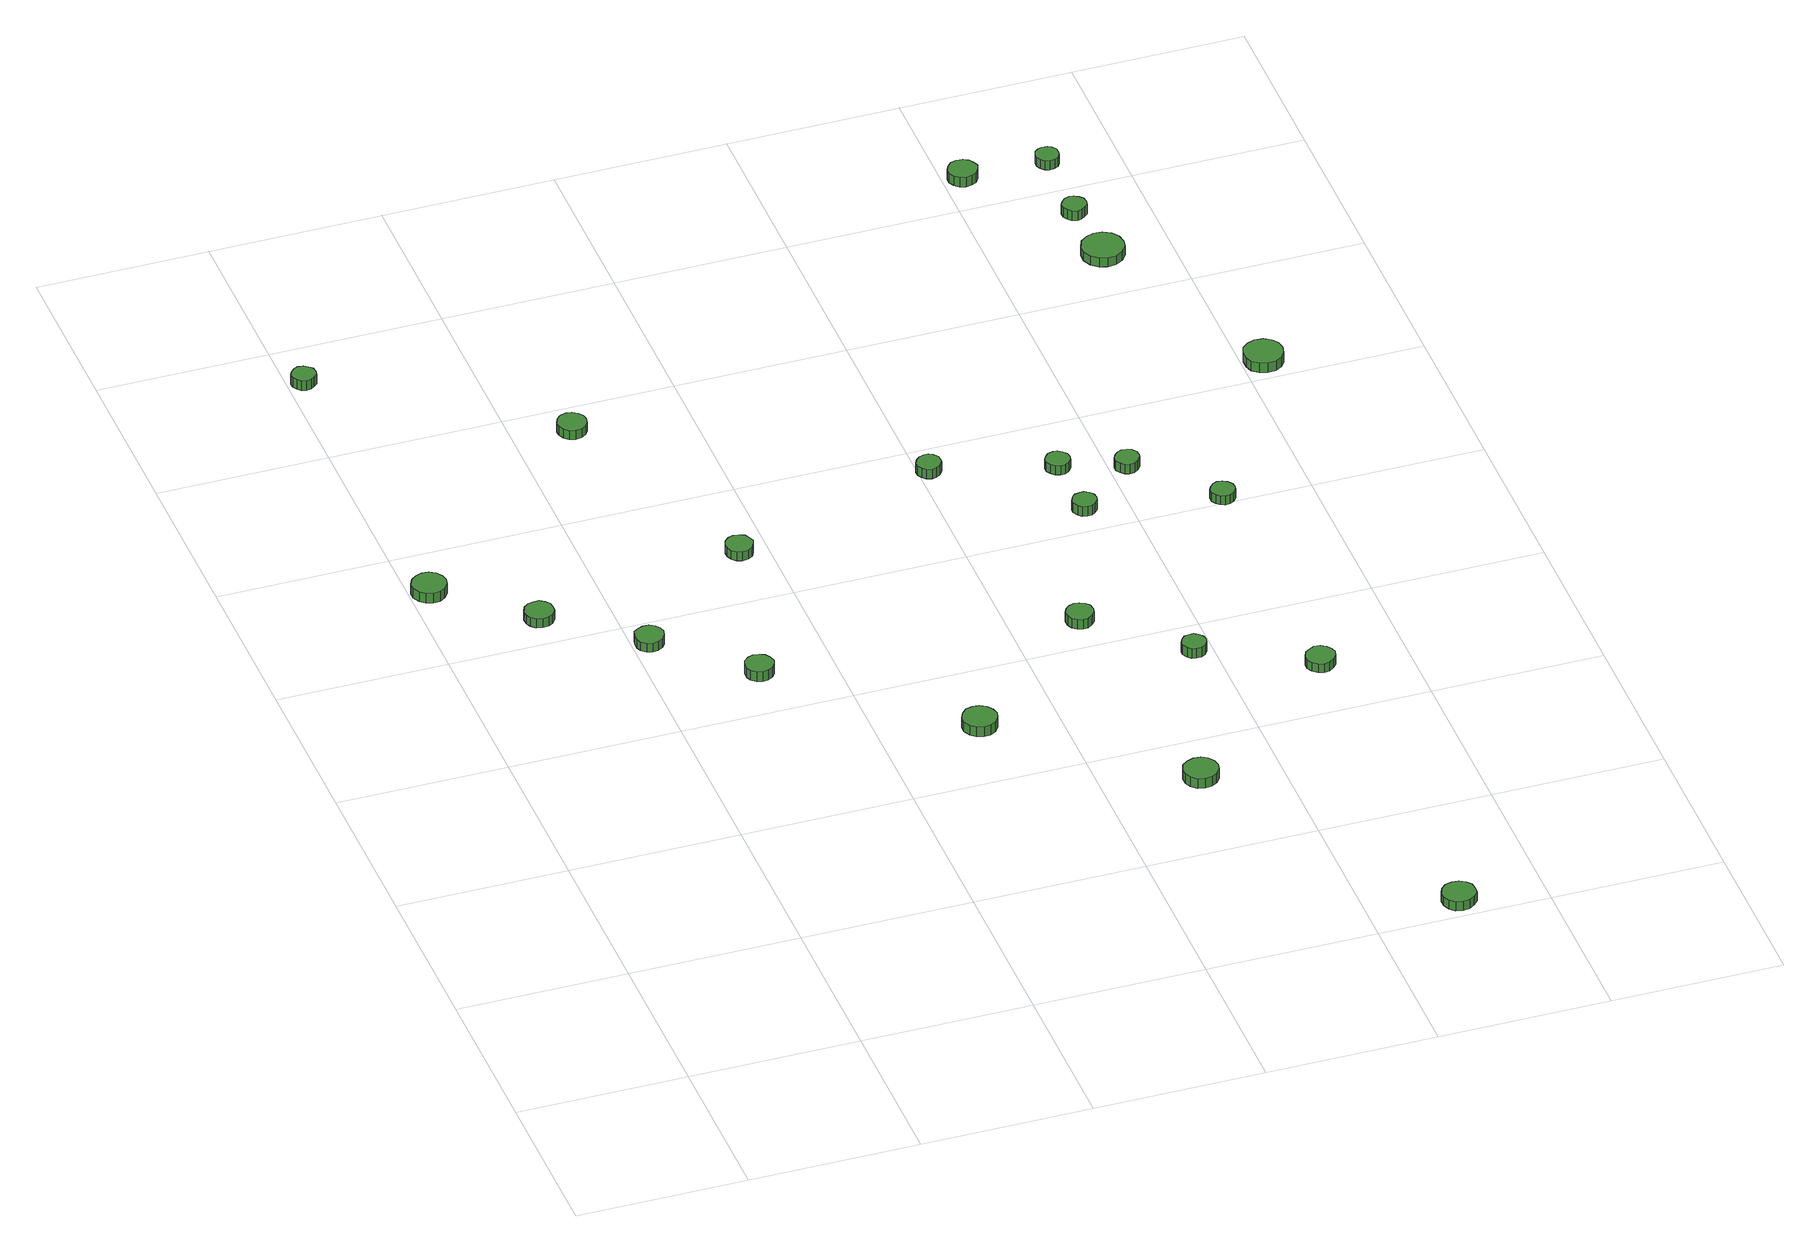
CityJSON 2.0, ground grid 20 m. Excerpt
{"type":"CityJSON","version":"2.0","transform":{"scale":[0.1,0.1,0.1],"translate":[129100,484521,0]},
"CityObjects":{
"tree1":{"type":"SolitaryVegetationObject","attributes":{"function":"something"},"geometry":[{"type":"MultiSurface","lod":"1","boundaries":[[[0,1,2,3,4,5,6,7,8,9,10,11,12,13,14]],[[15,16,17,18,19,20,21,22,23,24,25,26,27,28,29]],[[0,29,28,1]],[[1,28,27,2]],[[2,27,26,3]],[[3,26,25,4]],[[4,25,24,5]],[[5,24,23,6]],[[6,23,22,7]],[[7,22,21,8]],[[8,21,20,9]],[[9,20,19,10]],[[10,19,18,11]],[[11,18,17,12]],[[12,17,16,13]],[[13,16,15,14]],[[14,15,29,0]]]}]},
"tree2":{"type":"SolitaryVegetationObject","attributes":{"function":"something"},"geometry":[{"type":"MultiSurface","lod":"1","boundaries":[[[30,31,32,33,34,35,36,37,38,39,40,41,42,43,44]],[[45,46,47,48,49,50,51,52,53,54,55,56,57,58,59]],[[30,59,58,31]],[[31,58,57,32]],[[32,57,56,33]],[[33,56,55,34]],[[34,55,54,35]],[[35,54,53,36]],[[36,53,52,37]],[[37,52,51,38]],[[38,51,50,39]],[[39,50,49,40]],[[40,49,48,41]],[[41,48,47,42]],[[42,47,46,43]],[[43,46,45,44]],[[44,45,59,30]]]}]},
"tree3":{"type":"SolitaryVegetationObject","attributes":{"function":"something"},"geometry":[{"type":"MultiSurface","lod":"1","boundaries":[[[60,61,62,63,64,65,66,67,68,69,70,71,72,73,74]],[[75,76,77,78,79,80,81,82,83,84,85,86,87,88,89]],[[60,89,88,61]],[[61,88,87,62]],[[62,87,86,63]],[[63,86,85,64]],[[64,85,84,65]],[[65,84,83,66]],[[66,83,82,67]],[[67,82,81,68]],[[68,81,80,69]],[[69,80,79,70]],[[70,79,78,71]],[[71,78,77,72]],[[72,77,76,73]],[[73,76,75,74]],[[74,75,89,60]]]}]},
"tree4":{"type":"SolitaryVegetationObject","attributes":{"function":"something"},"geometry":[{"type":"MultiSurface","lod":"1","boundaries":[[[90,91,92,93,94,95,96,97,98,99,100,101,102,103,104]],[[105,106,107,108,109,110,111,112,113,114,115,116,117,118,119]],[[90,119,118,91]],[[91,118,117,92]],[[92,117,116,93]],[[93,116,115,94]],[[94,115,114,95]],[[95,114,113,96]],[[96,113,112,97]],[[97,112,111,98]],[[98,111,110,99]],[[99,110,109,100]],[[100,109,108,101]],[[101,108,107,102]],[[102,107,106,103]],[[103,106,105,104]],[[104,105,119,90]]]}]},
"tree5":{"type":"SolitaryVegetationObject","attributes":{"function":"something"},"geometry":[{"type":"MultiSurface","lod":"1","boundaries":[[[120,121,122,123,124,125,126,127,128,129,130,131,132,133,134]],[[135,136,137,138,139,140,141,142,143,144,145,146,147,148,149]],[[120,149,148,121]],[[121,148,147,122]],[[122,147,146,123]],[[123,146,145,124]],[[124,145,144,125]],[[125,144,143,126]],[[126,143,142,127]],[[127,142,141,128]],[[128,141,140,129]],[[129,140,139,130]],[[130,139,138,131]],[[131,138,137,132]],[[132,137,136,133]],[[133,136,135,134]],[[134,135,149,120]]]}]},
"tree6":{"type":"SolitaryVegetationObject","attributes":{"function":"something"},"geometry":[{"type":"MultiSurface","lod":"1","boundaries":[[[150,151,152,153,154,155,156,157,158,159,160,161,162,163,164]],[[165,166,167,168,169,170,171,172,173,174,175,176,177,178,179]],[[150,179,178,151]],[[151,178,177,152]],[[152,177,176,153]],[[153,176,175,154]],[[154,175,174,155]],[[155,174,173,156]],[[156,173,172,157]],[[157,172,171,158]],[[158,171,170,159]],[[159,170,169,160]],[[160,169,168,161]],[[161,168,167,162]],[[162,167,166,163]],[[163,166,165,164]],[[164,165,179,150]]]}]},
"tree7":{"type":"SolitaryVegetationObject","attributes":{"function":"something"},"geometry":[{"type":"MultiSurface","lod":"1","boundaries":[[[180,181,182,183,184,185,186,187,188,189,190,191,192,193,194]],[[195,196,197,198,199,200,201,202,203,204,205,206,207,208,209]],[[180,209,208,181]],[[181,208,207,182]],[[182,207,206,183]],[[183,206,205,184]],[[184,205,204,185]],[[185,204,203,186]],[[186,203,202,187]],[[187,202,201,188]],[[188,201,200,189]],[[189,200,199,190]],[[190,199,198,191]],[[191,198,197,192]],[[192,197,196,193]],[[193,196,195,194]],[[194,195,209,180]]]}]},
"tree8":{"type":"SolitaryVegetationObject","attributes":{"function":"something"},"geometry":[{"type":"MultiSurface","lod":"1","boundaries":[[[210,211,212,213,214,215,216,217,218,219,220,221,222,223,224]],[[225,226,227,228,229,230,231,232,233,234,235,236,237,238,239]],[[210,239,238,211]],[[211,238,237,212]],[[212,237,236,213]],[[213,236,235,214]],[[214,235,234,215]],[[215,234,233,216]],[[216,233,232,217]],[[217,232,231,218]],[[218,231,230,219]],[[219,230,229,220]],[[220,229,228,221]],[[221,228,227,222]],[[222,227,226,223]],[[223,226,225,224]],[[224,225,239,210]]]}]},
"tree9":{"type":"SolitaryVegetationObject","attributes":{"function":"something"},"geometry":[{"type":"MultiSurface","lod":"1","boundaries":[[[240,241,242,243,244,245,246,247,248,249,250,251,252,253,254]],[[255,256,257,258,259,260,261,262,263,264,265,266,267,268,269]],[[240,269,268,241]],[[241,268,267,242]],[[242,267,266,243]],[[243,266,265,244]],[[244,265,264,245]],[[245,264,263,246]],[[246,263,262,247]],[[247,262,261,248]],[[248,261,260,249]],[[249,260,259,250]],[[250,259,258,251]],[[251,258,257,252]],[[252,257,256,253]],[[253,256,255,254]],[[254,255,269,240]]]}]},
"tree10":{"type":"SolitaryVegetationObject","attributes":{"function":"something"},"geometry":[{"type":"MultiSurface","lod":"1","boundaries":[[[270,271,272,273,274,275,276,277,278,279,280,281,282,283,284]],[[285,286,287,288,289,290,291,292,293,294,295,296,297,298,299]],[[270,299,298,271]],[[271,298,297,272]],[[272,297,296,273]],[[273,296,295,274]],[[274,295,294,275]],[[275,294,293,276]],[[276,293,292,277]],[[277,292,291,278]],[[278,291,290,279]],[[279,290,289,280]],[[280,289,288,281]],[[281,288,287,282]],[[282,287,286,283]],[[283,286,285,284]],[[284,285,299,270]]]}]},
"tree11":{"type":"SolitaryVegetationObject","attributes":{"function":"something"},"geometry":[{"type":"MultiSurface","lod":"1","boundaries":[[[300,301,302,303,304,305,306,307,308,309,310,311,312,313,314]],[[315,316,317,318,319,320,321,322,323,324,325,326,327,328,329]],[[300,329,328,301]],[[301,328,327,302]],[[302,327,326,303]],[[303,326,325,304]],[[304,325,324,305]],[[305,324,323,306]],[[306,323,322,307]],[[307,322,321,308]],[[308,321,320,309]],[[309,320,319,310]],[[310,319,318,311]],[[311,318,317,312]],[[312,317,316,313]],[[313,316,315,314]],[[314,315,329,300]]]}]},
"tree12":{"type":"SolitaryVegetationObject","attributes":{"function":"something"},"geometry":[{"type":"MultiSurface","lod":"1","boundaries":[[[330,331,332,333,334,335,336,337,338,339,340,341,342,343,344]],[[345,346,347,348,349,350,351,352,353,354,355,356,357,358,359]],[[330,359,358,331]],[[331,358,357,332]],[[332,357,356,333]],[[333,356,355,334]],[[334,355,354,335]],[[335,354,353,336]],[[336,353,352,337]],[[337,352,351,338]],[[338,351,350,339]],[[339,350,349,340]],[[340,349,348,341]],[[341,348,347,342]],[[342,347,346,343]],[[343,346,345,344]],[[344,345,359,330]]]}]},
"tree13":{"type":"SolitaryVegetationObject","attributes":{"function":"something"},"geometry":[{"type":"MultiSurface","lod":"1","boundaries":[[[360,361,362,363,364,365,366,367,368,369,370,371,372,373,374]],[[375,376,377,378,379,380,381,382,383,384,385,386,387,388,389]],[[360,389,388,361]],[[361,388,387,362]],[[362,387,386,363]],[[363,386,385,364]],[[364,385,384,365]],[[365,384,383,366]],[[366,383,382,367]],[[367,382,381,368]],[[368,381,380,369]],[[369,380,379,370]],[[370,379,378,371]],[[371,378,377,372]],[[372,377,376,373]],[[373,376,375,374]],[[374,375,389,360]]]}]},
"tree14":{"type":"SolitaryVegetationObject","attributes":{"function":"something"},"geometry":[{"type":"MultiSurface","lod":"1","boundaries":[[[390,391,392,393,394,395,396,397,398,399,400,401,402,403,404]],[[405,406,407,408,409,410,411,412,413,414,415,416,417,418,419]],[[390,419,418,391]],[[391,418,417,392]],[[392,417,416,393]],[[393,416,415,394]],[[394,415,414,395]],[[395,414,413,396]],[[396,413,412,397]],[[397,412,411,398]],[[398,411,410,399]],[[399,410,409,400]],[[400,409,408,401]],[[401,408,407,402]],[[402,407,406,403]],[[403,406,405,404]],[[404,405,419,390]]]}]},
"tree15":{"type":"SolitaryVegetationObject","attributes":{"function":"something"},"geometry":[{"type":"MultiSurface","lod":"1","boundaries":[[[420,421,422,423,424,425,426,427,428,429,430,431,432,433,434]],[[435,436,437,438,439,440,441,442,443,444,445,446,447,448,449]],[[420,449,448,421]],[[421,448,447,422]],[[422,447,446,423]],[[423,446,445,424]],[[424,445,444,425]],[[425,444,443,426]],[[426,443,442,427]],[[427,442,441,428]],[[428,441,440,429]],[[429,440,439,430]],[[430,439,438,431]],[[431,438,437,432]],[[432,437,436,433]],[[433,436,435,434]],[[434,435,449,420]]]}]},
"tree16":{"type":"SolitaryVegetationObject","attributes":{"function":"something"},"geometry":[{"type":"MultiSurface","lod":"1","boundaries":[[[450,451,452,453,454,455,456,457,458,459,460,461,462,463,464]],[[465,466,467,468,469,470,471,472,473,474,475,476,477,478,479]],[[450,479,478,451]],[[451,478,477,452]],[[452,477,476,453]],[[453,476,475,454]],[[454,475,474,455]],[[455,474,473,456]],[[456,473,472,457]],[[457,472,471,458]],[[458,471,470,459]],[[459,470,469,460]],[[460,469,468,461]],[[461,468,467,462]],[[462,467,466,463]],[[463,466,465,464]],[[464,465,479,450]]]}]},
"tree17":{"type":"SolitaryVegetationObject","attributes":{"function":"something"},"geometry":[{"type":"MultiSurface","lod":"1","boundaries":[[[480,481,482,483,484,485,486,487,488,489,490,491,492,493,494]],[[495,496,497,498,499,500,501,502,503,504,505,506,507,508,509]],[[480,509,508,481]],[[481,508,507,482]],[[482,507,506,483]],[[483,506,505,484]],[[484,505,504,485]],[[485,504,503,486]],[[486,503,502,487]],[[487,502,501,488]],[[488,501,500,489]],[[489,500,499,490]],[[490,499,498,491]],[[491,498,497,492]],[[492,497,496,493]],[[493,496,495,494]],[[494,495,509,480]]]}]},
"tree18":{"type":"SolitaryVegetationObject","attributes":{"function":"something"},"geometry":[{"type":"MultiSurface","lod":"1","boundaries":[[[510,511,512,513,514,515,516,517,518,519,520,521,522,523,524]],[[525,526,527,528,529,530,531,532,533,534,535,536,537,538,539]],[[510,539,538,511]],[[511,538,537,512]],[[512,537,536,513]],[[513,536,535,514]],[[514,535,534,515]],[[515,534,533,516]],[[516,533,532,517]],[[517,532,531,518]],[[518,531,530,519]],[[519,530,529,520]],[[520,529,528,521]],[[521,528,527,522]],[[522,527,526,523]],[[523,526,525,524]],[[524,525,539,510]]]}]},
"tree19":{"type":"SolitaryVegetationObject","attributes":{"function":"something"},"geometry":[{"type":"MultiSurface","lod":"1","boundaries":[[[540,541,542,543,544,545,546,547,548,549,550,551,552,553,554]],[[555,556,557,558,559,560,561,562,563,564,565,566,567,568,569]],[[540,569,568,541]],[[541,568,567,542]],[[542,567,566,543]],[[543,566,565,544]],[[544,565,564,545]],[[545,564,563,546]],[[546,563,562,547]],[[547,562,561,548]],[[548,561,560,549]],[[549,560,559,550]],[[550,559,558,551]],[[551,558,557,552]],[[552,557,556,553]],[[553,556,555,554]],[[554,555,569,540]]]}]},
"tree20":{"type":"SolitaryVegetationObject","attributes":{"function":"something"},"geometry":[{"type":"MultiSurface","lod":"1","boundaries":[[[570,571,572,573,574,575,576,577,578,579,580,581,582,583,584]],[[585,586,587,588,589,590,591,592,593,594,595,596,597,598,599]],[[570,599,598,571]],[[571,598,597,572]],[[572,597,596,573]],[[573,596,595,574]],[[574,595,594,575]],[[575,594,593,576]],[[576,593,592,577]],[[577,592,591,578]],[[578,591,590,579]],[[579,590,589,580]],[[580,589,588,581]],[[581,588,587,582]],[[582,587,586,583]],[[583,586,585,584]],[[584,585,599,570]]]}]},
"tree21":{"type":"SolitaryVegetationObject","attributes":{"function":"something"},"geometry":[{"type":"MultiSurface","lod":"1","boundaries":[[[600,601,602,603,604,605,606,607,608,609,610,611,612,613,614]],[[615,616,617,618,619,620,621,622,623,624,625,626,627,628,629]],[[600,629,628,601]],[[601,628,627,602]],[[602,627,626,603]],[[603,626,625,604]],[[604,625,624,605]],[[605,624,623,606]],[[606,623,622,607]],[[607,622,621,608]],[[608,621,620,609]],[[609,620,619,610]],[[610,619,618,611]],[[611,618,617,612]],[[612,617,616,613]],[[613,616,615,614]],[[614,615,629,600]]]}]},
"tree22":{"type":"SolitaryVegetationObject","attributes":{"function":"something"},"geometry":[{"type":"MultiSurface","lod":"1","boundaries":[[[630,631,632,633,634,635,636,637,638,639,640,641,642,643,644]],[[645,646,647,648,649,650,651,652,653,654,655,656,657,658,659]],[[630,659,658,631]],[[631,658,657,632]],[[632,657,656,633]],[[633,656,655,634]],[[634,655,654,635]],[[635,654,653,636]],[[636,653,652,637]],[[637,652,651,638]],[[638,651,650,639]],[[639,650,649,640]],[[640,649,648,641]],[[641,648,647,642]],[[642,647,646,643]],[[643,646,645,644]],[[644,645,659,630]]]}]},
"tree23":{"type":"SolitaryVegetationObject","attributes":{"function":"something"},"geometry":[{"type":"MultiSurface","lod":"1","boundaries":[[[660,661,662,663,664,665,666,667,668,669,670,671,672,673,674]],[[675,676,677,678,679,680,681,682,683,684,685,686,687,688,689]],[[660,689,688,661]],[[661,688,687,662]],[[662,687,686,663]],[[663,686,685,664]],[[664,685,684,665]],[[665,684,683,666]],[[666,683,682,667]],[[667,682,681,668]],[[668,681,680,669]],[[669,680,679,670]],[[670,679,678,671]],[[671,678,677,672]],[[672,677,676,673]],[[673,676,675,674]],[[674,675,689,660]]]}]}
},
"vertices":[
[43,931,16],[41,939,16],[36,946,16],[29,950,16],[21,951,16],[13,948,16],[7,943,16],[3,935,16],[3,927,16],[7,919,16],[13,914,16],[21,911,16],[29,912,16],[36,916,16],[41,923,16],[41,923,3],[36,916,3],[29,912,3],[21,911,3],[13,914,3],[7,919,3],[3,927,3],[3,935,3],[7,943,3],[13,948,3],[21,951,3],[29,950,3],[36,946,3],[41,939,3],[43,931,3],
[137,845,16],[136,852,16],[132,857,16],[126,861,16],[119,861,16],[112,859,16],[107,855,16],[104,848,16],[104,841,16],[107,835,16],[112,830,16],[119,828,16],[126,829,16],[132,832,16],[136,838,16],[136,838,4],[132,832,4],[126,829,4],[119,828,4],[112,830,4],[107,835,4],[104,841,4],[104,848,4],[107,855,4],[112,859,4],[119,861,4],[126,861,4],[132,857,4],[136,852,4],[137,845,4],
[29,1327,25],[28,1333,25],[24,1337,25],[19,1340,25],[13,1341,25],[8,1339,25],[4,1335,25],[1,1330,25],[1,1324,25],[4,1319,25],[8,1315,25],[13,1313,25],[19,1314,25],[24,1317,25],[28,1321,25],[28,1321,12],[24,1317,12],[19,1314,12],[13,1313,12],[8,1315,12],[4,1319,12],[1,1324,12],[1,1330,12],[4,1335,12],[8,1339,12],[13,1341,12],[19,1340,12],[24,1337,12],[28,1333,12],[29,1327,12],
[236,761,18],[234,768,18],[230,773,18],[224,777,18],[217,777,18],[211,775,18],[205,771,18],[203,764,18],[203,757,18],[205,751,18],[211,746,18],[217,744,18],[224,745,18],[230,748,18],[234,754,18],[234,754,6],[230,748,6],[224,745,6],[217,744,6],[211,746,6],[205,751,6],[203,757,6],[203,764,6],[205,771,6],[211,775,6],[217,777,6],[224,777,6],[230,773,6],[234,768,6],[236,761,6],
[333,672,17],[331,679,17],[327,685,17],[321,688,17],[314,689,17],[308,687,17],[302,682,17],[300,676,17],[300,669,17],[302,663,17],[308,658,17],[314,656,17],[321,657,17],[327,660,17],[331,666,17],[331,666,4],[327,660,4],[321,657,4],[314,656,4],[308,658,4],[302,663,4],[300,669,4],[300,676,4],[302,682,4],[308,687,4],[314,689,4],[321,688,4],[327,685,4],[331,679,4],[333,672,4],
[281,1150,23],[280,1157,23],[276,1162,23],[270,1166,23],[263,1167,23],[256,1165,23],[251,1160,23],[248,1153,23],[248,1147,23],[251,1140,23],[256,1135,23],[263,1133,23],[270,1134,23],[276,1138,23],[280,1143,23],[280,1143,11],[276,1138,11],[270,1134,11],[263,1133,11],[256,1135,11],[251,1140,11],[248,1147,11],[248,1153,11],[251,1160,11],[256,1165,11],[263,1167,11],[270,1166,11],[276,1162,11],[280,1157,11],[281,1150,11],
[380,878,24],[378,884,24],[375,890,24],[369,893,24],[362,894,24],[356,892,24],[351,887,24],[349,881,24],[349,875,24],[351,869,24],[356,864,24],[362,862,24],[369,863,24],[375,866,24],[378,872,24],[378,872,12],[375,866,12],[369,863,12],[362,862,12],[356,864,12],[351,869,12],[349,875,12],[349,881,12],[351,887,12],[356,892,12],[362,894,12],[369,893,12],[375,890,12],[378,884,12],[380,878,12],
[532,501,17],[530,509,17],[525,516,17],[518,520,17],[510,521,17],[502,519,17],[496,513,17],[492,505,17],[492,497,17],[496,489,17],[502,484,17],[510,481,17],[518,482,17],[525,486,17],[530,493,17],[530,493,4],[525,486,4],[518,482,4],[510,481,4],[502,484,4],[496,489,4],[492,497,4],[492,505,4],[496,513,4],[502,519,4],[510,521,4],[518,520,4],[525,516,4],[530,509,4],[532,501,4],
[729,330,19],[727,338,19],[722,345,19],[715,349,19],[707,350,19],[699,347,19],[692,342,19],[689,334,19],[689,326,19],[692,318,19],[699,312,19],[707,310,19],[715,311,19],[722,315,19],[727,322,19],[727,322,6],[722,315,6],[715,311,6],[707,310,6],[699,312,6],[692,318,6],[689,326,6],[689,334,6],[692,342,6],[699,347,6],[707,350,6],[715,349,6],[722,345,6],[727,338,6],[729,330,6],
[691,638,24],[690,645,24],[686,650,24],[680,653,24],[674,654,24],[668,652,24],[663,648,24],[660,642,24],[660,635,24],[663,629,24],[668,625,24],[674,623,24],[680,623,24],[686,627,24],[690,632,24],[690,632,11],[686,627,11],[680,623,11],[674,623,11],[668,625,11],[663,629,11],[660,635,11],[660,642,11],[663,648,11],[668,652,11],[674,654,11],[680,653,11],[686,650,11],[690,645,11],[691,638,11],
[623,951,24],[622,957,24],[618,962,24],[613,965,24],[608,965,24],[602,963,24],[598,959,24],[595,954,24],[595,948,24],[598,943,24],[602,939,24],[608,937,24],[613,938,24],[618,941,24],[622,946,24],[622,946,11],[618,941,11],[613,938,11],[608,937,11],[602,939,11],[598,943,11],[595,948,11],[595,954,11],[598,959,11],[602,963,11],[608,965,11],[613,965,11],[618,962,11],[622,957,11],[623,951,11],
[921,25,18],[920,33,18],[915,39,18],[908,43,18],[900,44,18],[892,42,18],[886,36,18],[883,29,18],[883,21,18],[886,14,18],[892,8,18],[900,6,18],[908,7,18],[915,11,18],[920,17,18],[920,17,6],[915,11,6],[908,7,6],[900,6,6],[892,8,6],[886,14,6],[883,21,6],[883,29,6],[886,36,6],[892,42,6],[900,44,6],[908,43,6],[915,39,6],[920,33,6],[921,25,6],
[790,546,23],[789,552,23],[785,557,23],[780,560,23],[774,560,23],[769,559,23],[765,555,23],[762,549,23],[762,544,23],[765,538,23],[769,534,23],[774,533,23],[780,533,23],[785,536,23],[789,541,23],[789,541,10],[785,536,10],[780,533,10],[774,533,10],[769,534,10],[765,538,10],[762,544,10],[762,549,10],[765,555,10],[769,559,10],[774,560,10],[780,560,10],[785,557,10],[789,552,10],[790,546,10],
[762,831,23],[761,837,23],[757,842,23],[752,845,23],[747,845,23],[741,844,23],[737,840,23],[734,834,23],[734,829,23],[737,823,23],[741,819,23],[747,818,23],[752,818,23],[757,821,23],[761,826,23],[761,826,10],[757,821,10],[752,818,10],[747,818,10],[741,819,10],[737,823,10],[734,829,10],[734,834,10],[737,840,10],[741,844,10],[747,845,10],[752,845,10],[757,842,10],[761,837,10],[762,831,10],
[759,913,22],[758,918,22],[754,923,22],[749,926,22],[744,927,22],[738,925,22],[734,921,22],[731,916,22],[731,910,22],[734,905,22],[738,901,22],[744,899,22],[749,899,22],[754,902,22],[758,907,22],[758,907,10],[754,902,10],[749,899,10],[744,899,10],[738,901,10],[734,905,10],[731,910,10],[731,916,10],[734,921,10],[738,925,10],[744,927,10],[749,926,10],[754,923,10],[758,918,10],[759,913,10],
[916,478,23],[914,485,23],[910,490,23],[904,494,23],[897,495,23],[891,492,23],[885,488,23],[882,481,23],[882,474,23],[885,468,23],[891,463,23],[897,461,23],[904,462,23],[910,466,23],[914,471,23],[914,471,11],[910,466,11],[904,462,11],[897,461,11],[891,463,11],[885,468,11],[882,474,11],[882,481,11],[885,488,11],[891,492,11],[897,495,11],[904,494,11],[910,490,11],[914,485,11],[916,478,11],
[832,891,22],[831,897,22],[827,902,22],[822,904,22],[816,905,22],[811,903,22],[807,899,22],[804,894,22],[804,888,22],[807,883,22],[811,879,22],[816,877,22],[822,878,22],[827,881,22],[831,886,22],[831,886,9],[827,881,9],[822,878,9],[816,877,9],[811,879,9],[807,883,9],[804,888,9],[804,894,9],[807,899,9],[811,903,9],[816,905,9],[822,904,9],[827,902,9],[831,897,9],[832,891,9],
[912,802,22],[911,807,22],[907,812,22],[902,815,22],[896,816,22],[891,814,22],[887,810,22],[884,805,22],[884,799,22],[887,794,22],[891,790,22],[896,788,22],[902,788,22],[907,791,22],[911,796,22],[911,796,10],[907,791,10],[902,788,10],[896,788,10],[891,790,10],[887,794,10],[884,799,10],[884,805,10],[887,810,10],[891,814,10],[896,816,10],[902,815,10],[907,812,10],[911,807,10],[912,802,10],
[838,1448,23],[836,1454,23],[832,1460,23],[826,1463,23],[819,1464,23],[812,1462,23],[807,1457,23],[804,1451,23],[804,1444,23],[807,1438,23],[812,1433,23],[819,1431,23],[826,1432,23],[832,1435,23],[836,1441,23],[836,1441,10],[832,1435,10],[826,1432,10],[819,1431,10],[812,1433,10],[807,1438,10],[804,1444,10],[804,1451,10],[807,1457,10],[812,1462,10],[819,1464,10],[826,1463,10],[832,1460,10],[836,1454,10],[838,1448,10],
[943,1262,25],[941,1272,25],[935,1280,25],[926,1285,25],[916,1286,25],[907,1283,25],[899,1277,25],[895,1267,25],[895,1257,25],[899,1248,25],[907,1241,25],[916,1238,25],[926,1239,25],[935,1244,25],[941,1252,25],[941,1252,13],[935,1244,13],[926,1239,13],[916,1238,13],[907,1241,13],[899,1248,13],[895,1257,13],[895,1267,13],[899,1277,13],[907,1283,13],[916,1286,13],[926,1285,13],[935,1280,13],[941,1272,13],[943,1262,13],
[929,1347,23],[928,1353,23],[924,1357,23],[919,1360,23],[914,1361,23],[908,1359,23],[904,1355,23],[901,1350,23],[901,1344,23],[904,1339,23],[908,1335,23],[914,1333,23],[919,1334,23],[924,1337,23],[928,1341,23],[928,1341,10],[924,1337,10],[919,1334,10],[914,1333,10],[908,1335,10],[904,1339,10],[901,1344,10],[901,1350,10],[904,1355,10],[908,1359,10],[914,1361,10],[919,1360,10],[924,1357,10],[928,1353,10],[929,1347,10],
[1044,1023,24],[1042,1032,24],[1037,1039,24],[1029,1044,24],[1019,1045,24],[1010,1042,24],[1003,1036,24],[1000,1027,24],[1000,1018,24],[1003,1009,24],[1010,1003,24],[1019,1000,24],[1029,1001,24],[1037,1006,24],[1042,1013,24],[1042,1013,11],[1037,1006,11],[1029,1001,11],[1019,1000,11],[1010,1003,11],[1003,1009,11],[1000,1018,11],[1000,1027,11],[1003,1036,11],[1010,1042,11],[1019,1045,11],[1029,1044,11],[1037,1039,11],[1042,1032,11],[1044,1023,11],
[930,1443,23],[929,1448,23],[926,1453,23],[921,1455,23],[915,1456,23],[910,1454,23],[906,1451,23],[904,1445,23],[904,1440,23],[906,1435,23],[910,1431,23],[915,1429,23],[921,1430,23],[926,1432,23],[929,1437,23],[929,1437,11],[926,1432,11],[921,1430,11],[915,1429,11],[910,1431,11],[906,1435,11],[904,1440,11],[904,1445,11],[906,1451,11],[910,1454,11],[915,1456,11],[921,1455,11],[926,1453,11],[929,1448,11],[930,1443,11]
]}
